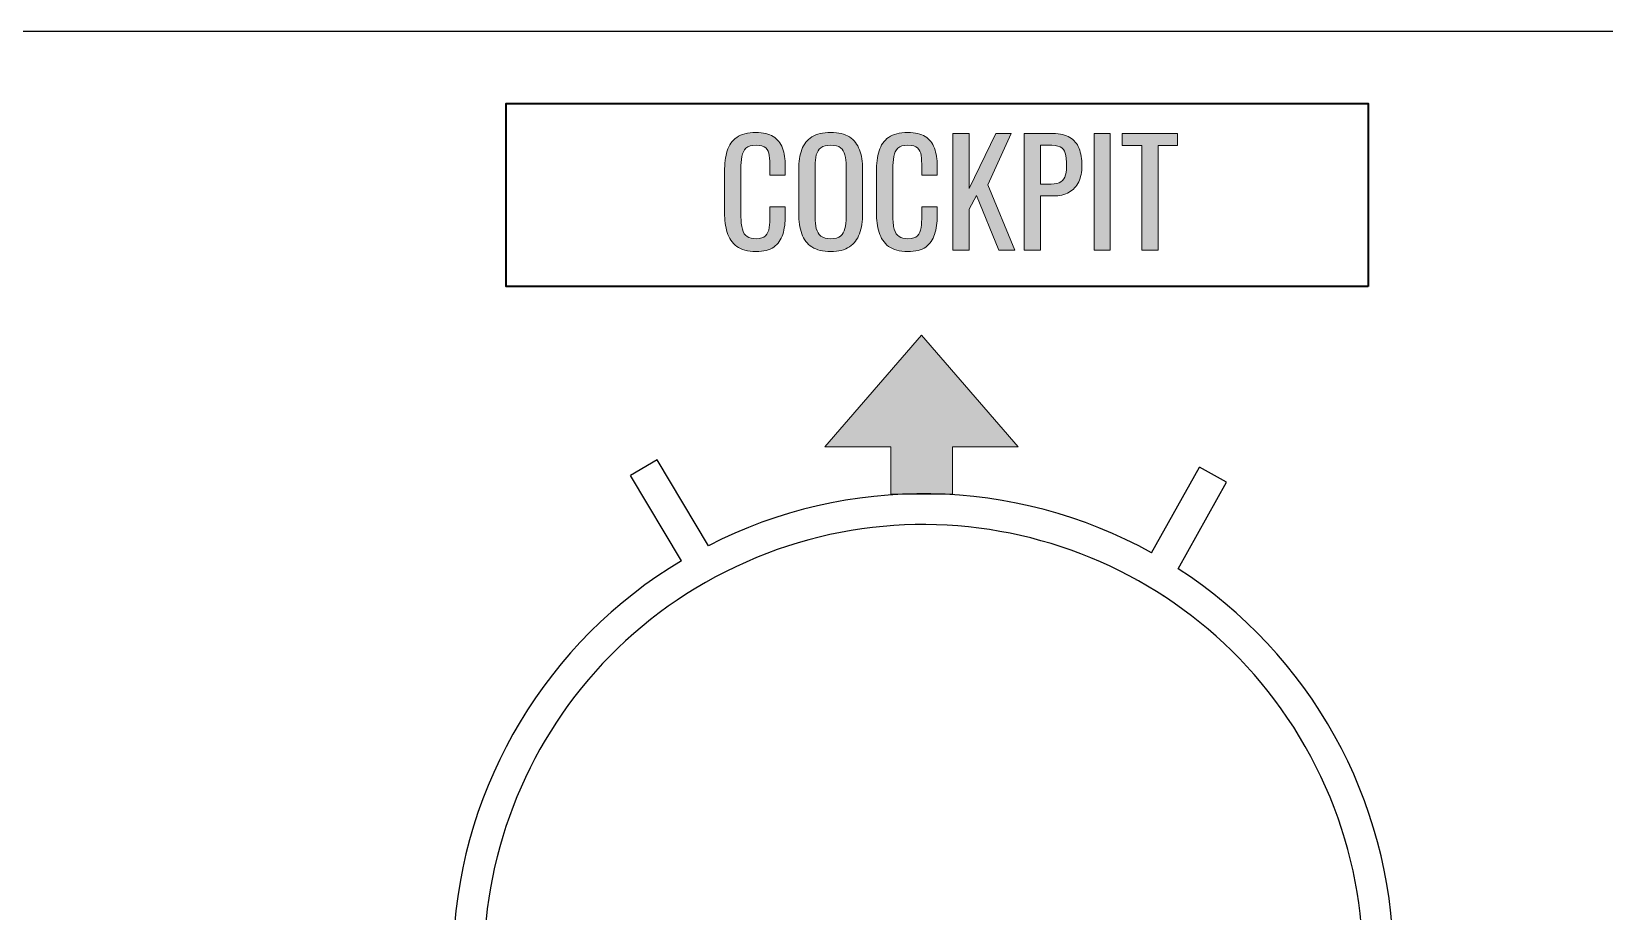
# Model space of a CAD drawing. Header units: inches. Extents: x 63 to 550, y 310 to 482.
# Drawn here: x 185.7 to 262.1, y 438.8 to 481.5 of the extents above; entities that cross this region are included whole.
import ezdxf

# ---------------------------------------------------------------- set-up
doc = ezdxf.new("R2010")
doc.units = ezdxf.units.IN
doc.header["$MEASUREMENT"] = 0
for name, color, linetype in [('Air Cond_Holes v2_0', 7, 'Continuous'), ('LINES', 7, 'Continuous'), ('TEXT', 7, 'Continuous')]:
    doc.layers.add(name, color=color, linetype=linetype)

# ---------------------------------------------------------------- blocks, each defined once
blk = doc.blocks.new('block 2')
at = {"color": 7, "lineweight": 25}
blk.add_open_spline([(238.627, 417.123), (249.157, 422.429), (253.393, 435.267), (248.087, 445.798), (242.781, 456.329), (229.943, 460.564), (219.412, 455.259), (208.882, 449.953), (204.646, 437.115), (209.952, 426.584), (211.866, 422.785), (214.871, 419.644), (218.582, 417.565)], degree=3, knots=[0, 0, 0, 0, 1, 1, 1, 2, 2, 2, 3, 3, 3, 4, 4, 4, 4], dxfattribs=at)
blk = doc.blocks.new('block 4')
at = {"color": 7, "lineweight": 25}
blk.add_open_spline([(251.862, 436.546), (251.744, 444.185), (247.816, 451.26), (241.394, 455.399)], degree=3, dxfattribs=at)
blk = doc.blocks.new('block 5')
at = {"color": 7, "lineweight": 25}
blk.add_open_spline([(240.106, 456.17), (233.439, 459.871), (225.365, 460.003), (218.581, 456.521)], degree=3, dxfattribs=at)
blk = doc.blocks.new('block 6')
at = {"color": 7, "lineweight": 25}
blk.add_open_spline([(217.269, 455.792), (210.737, 451.878), (206.585, 444.966), (206.195, 437.362)], degree=3, dxfattribs=at)
blk = doc.blocks.new('block 20')
at = {"color": 7, "lineweight": 25}
blk.add_lwpolyline([(239.365, 454.841), (239.377, 454.862)], dxfattribs=at)
blk = doc.blocks.new('block 21')
at = {"color": 7, "lineweight": 25}
blk.add_lwpolyline([(240.106, 456.17), (242.432, 460.342)], dxfattribs=at)
blk = doc.blocks.new('block 22')
at = {"color": 7, "lineweight": 25}
blk.add_lwpolyline([(240.65, 454.064), (240.663, 454.088)], dxfattribs=at)
blk = doc.blocks.new('block 23')
at = {"color": 7, "lineweight": 25}
blk.add_lwpolyline([(241.394, 455.399), (243.743, 459.612)], dxfattribs=at)
blk = doc.blocks.new('block 24')
at = {"color": 7, "lineweight": 25}
blk.add_lwpolyline([(243.743, 459.612), (242.432, 460.342)], dxfattribs=at)
blk = doc.blocks.new('block 25')
at = {"color": 7, "lineweight": 25}
blk.add_lwpolyline([(217.269, 455.792), (214.798, 459.928)], dxfattribs=at)
blk = doc.blocks.new('block 26')
at = {"color": 7, "lineweight": 25}
blk.add_lwpolyline([(218.581, 456.521), (216.086, 460.697)], dxfattribs=at)
blk = doc.blocks.new('block 27')
at = {"color": 7, "lineweight": 25}
blk.add_lwpolyline([(216.086, 460.697), (214.798, 459.928)], dxfattribs=at)
blk = doc.blocks.new('block 118')
at = {"layer": 'Air Cond_Holes v2_0', "color": 7, "lineweight": 25}
blk.add_lwpolyline([(550.25, 481.5), (62.75, 481.5)], dxfattribs=at)
blk = doc.blocks.new('block 179')
at = {"layer": 'LINES'}
h = blk.add_hatch(color=7, dxfattribs=at)
h.dxf.hatch_style = 2
h.paths.add_polyline_path([(233.62, 461.32), (230.43, 461.32), (230.43, 459.03), (227.43, 459.03), (227.43, 461.32), (224.24, 461.32), (228.93, 466.74)])
at = {"layer": 'LINES', "lineweight": 0}
blk.add_lwpolyline([(233.62, 461.32), (230.43, 461.32), (230.43, 459.03), (227.43, 459.03), (227.43, 461.32), (224.24, 461.32), (228.93, 466.74), (233.62, 461.32)], dxfattribs=at)
blk = doc.blocks.new('block 178')
at = {"layer": 'LINES'}
blk.add_blockref('block 179', (0, 0), dxfattribs=at)
blk = doc.blocks.new('block 216')
at = {"layer": 'TEXT'}
h = blk.add_hatch(color=7, dxfattribs=at)
h.dxf.hatch_style = 2
edge = h.paths.add_edge_path()
edge.add_spline(control_points=[(220.885, 470.809), (220.484, 470.809), (220.172, 470.893), (219.951, 471.061), (219.729, 471.229), (219.575, 471.455), (219.489, 471.74), (219.402, 472.024), (219.359, 472.342), (219.359, 472.691), (219.359, 472.691), (219.359, 474.693), (219.359, 474.693), (219.359, 475.076), (219.402, 475.41), (219.489, 475.695), (219.575, 475.979), (219.729, 476.2), (219.951, 476.356), (220.172, 476.512), (220.484, 476.591), (220.885, 476.591), (221.24, 476.591), (221.521, 476.525), (221.729, 476.395), (221.937, 476.264), (222.086, 476.077), (222.177, 475.834), (222.268, 475.592), (222.313, 475.3), (222.313, 474.959), (222.313, 474.959), (222.313, 474.512), (222.313, 474.512), (222.313, 474.512), (221.564, 474.512), (221.564, 474.512), (221.564, 474.512), (221.564, 474.911), (221.564, 474.911), (221.564, 475.121), (221.554, 475.306), (221.533, 475.467), (221.512, 475.628), (221.455, 475.753), (221.361, 475.842), (221.268, 475.93), (221.112, 475.975), (220.893, 475.975), (220.668, 475.975), (220.505, 475.927), (220.402, 475.831), (220.3, 475.735), (220.233, 475.6), (220.203, 475.425), (220.172, 475.25), (220.157, 475.046), (220.157, 474.812), (220.157, 474.812), (220.157, 472.565), (220.157, 472.565), (220.157, 472.281), (220.181, 472.056), (220.228, 471.89), (220.274, 471.725), (220.351, 471.606), (220.458, 471.537), (220.566, 471.467), (220.71, 471.432), (220.893, 471.432), (221.107, 471.432), (221.261, 471.479), (221.354, 471.575), (221.448, 471.671), (221.506, 471.803), (221.529, 471.971), (221.553, 472.139), (221.564, 472.334), (221.564, 472.559), (221.564, 472.559), (221.564, 472.979), (221.564, 472.979), (221.564, 472.979), (222.313, 472.979), (222.313, 472.979), (222.313, 472.979), (222.313, 472.559), (222.313, 472.559), (222.313, 472.213), (222.271, 471.909), (222.188, 471.645), (222.104, 471.381), (221.958, 471.176), (221.753, 471.029), (221.548, 470.882), (221.259, 470.809), (220.885, 470.809)], knot_values=[0, 0, 0, 0, 1, 1, 1, 2, 2, 2, 3, 3, 3, 4, 4, 4, 5, 5, 5, 6, 6, 6, 7, 7, 7, 8, 8, 8, 9, 9, 9, 10, 10, 10, 11, 11, 11, 12, 12, 12, 13, 13, 13, 14, 14, 14, 15, 15, 15, 16, 16, 16, 17, 17, 17, 18, 18, 18, 19, 19, 19, 20, 20, 20, 21, 21, 21, 22, 22, 22, 23, 23, 23, 24, 24, 24, 25, 25, 25, 26, 26, 26, 27, 27, 27, 28, 28, 28, 29, 29, 29, 30, 30, 30, 31, 31, 31, 32, 32, 32, 32], degree=3, periodic=0)
h = blk.add_hatch(color=7, dxfattribs=at)
h.dxf.hatch_style = 2
edge = h.paths.add_edge_path()
edge.add_spline(control_points=[(224.519, 470.809), (224.136, 470.809), (223.83, 470.883), (223.602, 471.033), (223.373, 471.182), (223.209, 471.396), (223.111, 471.673), (223.013, 471.951), (222.964, 472.276), (222.964, 472.649), (222.964, 472.649), (222.964, 474.798), (222.964, 474.798), (222.964, 475.172), (223.015, 475.493), (223.115, 475.761), (223.215, 476.029), (223.378, 476.235), (223.605, 476.377), (223.831, 476.52), (224.136, 476.591), (224.519, 476.591), (224.901, 476.591), (225.205, 476.518), (225.428, 476.374), (225.652, 476.229), (225.814, 476.023), (225.915, 475.758), (226.015, 475.492), (226.065, 475.172), (226.065, 474.798), (226.065, 474.798), (226.065, 472.643), (226.065, 472.643), (226.065, 472.274), (226.015, 471.952), (225.915, 471.677), (225.814, 471.401), (225.652, 471.188), (225.428, 471.036), (225.205, 470.884), (224.901, 470.809), (224.519, 470.809)], knot_values=[0, 0, 0, 0, 1, 1, 1, 2, 2, 2, 3, 3, 3, 4, 4, 4, 5, 5, 5, 6, 6, 6, 7, 7, 7, 8, 8, 8, 9, 9, 9, 10, 10, 10, 11, 11, 11, 12, 12, 12, 13, 13, 13, 14, 14, 14, 14], degree=3, periodic=0)
edge = h.paths.add_edge_path()
edge.add_spline(control_points=[(224.519, 471.432), (224.729, 471.432), (224.887, 471.475), (224.995, 471.561), (225.102, 471.647), (225.174, 471.769), (225.211, 471.925), (225.249, 472.082), (225.268, 472.265), (225.268, 472.475), (225.268, 472.475), (225.268, 474.959), (225.268, 474.959), (225.268, 475.169), (225.249, 475.351), (225.211, 475.502), (225.174, 475.654), (225.102, 475.771), (224.995, 475.852), (224.887, 475.934), (224.729, 475.975), (224.519, 475.975), (224.309, 475.975), (224.148, 475.934), (224.039, 475.852), (223.929, 475.771), (223.856, 475.654), (223.818, 475.502), (223.781, 475.351), (223.762, 475.169), (223.762, 474.959), (223.762, 474.959), (223.762, 472.475), (223.762, 472.475), (223.762, 472.265), (223.781, 472.082), (223.818, 471.925), (223.856, 471.769), (223.929, 471.647), (224.039, 471.561), (224.148, 471.475), (224.309, 471.432), (224.519, 471.432)], knot_values=[0, 0, 0, 0, 1, 1, 1, 2, 2, 2, 3, 3, 3, 4, 4, 4, 5, 5, 5, 6, 6, 6, 7, 7, 7, 8, 8, 8, 9, 9, 9, 10, 10, 10, 11, 11, 11, 12, 12, 12, 13, 13, 13, 14, 14, 14, 14], degree=3, periodic=0)
h = blk.add_hatch(color=7, dxfattribs=at)
h.dxf.hatch_style = 2
edge = h.paths.add_edge_path()
edge.add_spline(control_points=[(228.263, 470.809), (227.862, 470.809), (227.55, 470.893), (227.329, 471.061), (227.107, 471.229), (226.953, 471.455), (226.867, 471.74), (226.78, 472.024), (226.737, 472.342), (226.737, 472.691), (226.737, 472.691), (226.737, 474.693), (226.737, 474.693), (226.737, 475.076), (226.78, 475.41), (226.867, 475.695), (226.953, 475.979), (227.107, 476.2), (227.329, 476.356), (227.55, 476.512), (227.862, 476.591), (228.263, 476.591), (228.618, 476.591), (228.899, 476.525), (229.107, 476.395), (229.314, 476.264), (229.464, 476.077), (229.555, 475.834), (229.646, 475.592), (229.691, 475.3), (229.691, 474.959), (229.691, 474.959), (229.691, 474.512), (229.691, 474.512), (229.691, 474.512), (228.942, 474.512), (228.942, 474.512), (228.942, 474.512), (228.942, 474.911), (228.942, 474.911), (228.942, 475.121), (228.932, 475.306), (228.911, 475.467), (228.89, 475.628), (228.833, 475.753), (228.739, 475.842), (228.646, 475.93), (228.49, 475.975), (228.271, 475.975), (228.046, 475.975), (227.883, 475.927), (227.78, 475.831), (227.678, 475.735), (227.611, 475.6), (227.581, 475.425), (227.55, 475.25), (227.535, 475.046), (227.535, 474.812), (227.535, 474.812), (227.535, 472.565), (227.535, 472.565), (227.535, 472.281), (227.559, 472.056), (227.605, 471.89), (227.652, 471.725), (227.729, 471.606), (227.836, 471.537), (227.944, 471.467), (228.088, 471.432), (228.271, 471.432), (228.485, 471.432), (228.639, 471.479), (228.732, 471.575), (228.826, 471.671), (228.884, 471.803), (228.907, 471.971), (228.931, 472.139), (228.942, 472.334), (228.942, 472.559), (228.942, 472.559), (228.942, 472.979), (228.942, 472.979), (228.942, 472.979), (229.691, 472.979), (229.691, 472.979), (229.691, 472.979), (229.691, 472.559), (229.691, 472.559), (229.691, 472.213), (229.649, 471.909), (229.565, 471.645), (229.481, 471.381), (229.336, 471.176), (229.131, 471.029), (228.926, 470.882), (228.637, 470.809), (228.263, 470.809)], knot_values=[0, 0, 0, 0, 1, 1, 1, 2, 2, 2, 3, 3, 3, 4, 4, 4, 5, 5, 5, 6, 6, 6, 7, 7, 7, 8, 8, 8, 9, 9, 9, 10, 10, 10, 11, 11, 11, 12, 12, 12, 13, 13, 13, 14, 14, 14, 15, 15, 15, 16, 16, 16, 17, 17, 17, 18, 18, 18, 19, 19, 19, 20, 20, 20, 21, 21, 21, 22, 22, 22, 23, 23, 23, 24, 24, 24, 25, 25, 25, 26, 26, 26, 27, 27, 27, 28, 28, 28, 29, 29, 29, 30, 30, 30, 31, 31, 31, 32, 32, 32, 32], degree=3, periodic=0)
h = blk.add_hatch(color=7, dxfattribs=at)
h.dxf.hatch_style = 2
h.paths.add_polyline_path([(230.447, 470.872), (230.447, 476.542), (231.238, 476.542), (231.238, 473.868), (232.541, 476.542), (233.275, 476.542), (232.155, 474.042), (233.458, 470.872), (232.688, 470.872), (231.603, 473.532), (231.238, 472.874), (231.238, 470.872)])
h = blk.add_hatch(color=7, dxfattribs=at)
h.dxf.hatch_style = 2
edge = h.paths.add_edge_path()
edge.add_spline(control_points=[(233.912, 470.872), (233.912, 470.872), (233.912, 476.542), (233.912, 476.542), (233.912, 476.542), (235.319, 476.542), (235.319, 476.542), (235.66, 476.542), (235.932, 476.479), (236.135, 476.356), (236.338, 476.232), (236.486, 476.054), (236.579, 475.821), (236.672, 475.587), (236.719, 475.305), (236.719, 474.974), (236.719, 474.675), (236.667, 474.416), (236.562, 474.197), (236.457, 473.977), (236.301, 473.808), (236.096, 473.689), (235.891, 473.57), (235.634, 473.511), (235.326, 473.511), (235.326, 473.511), (234.703, 473.511), (234.703, 473.511), (234.703, 473.511), (234.703, 470.872), (234.703, 470.872), (234.703, 470.872), (233.912, 470.872), (233.912, 470.872)], knot_values=[0, 0, 0, 0, 1, 1, 1, 2, 2, 2, 3, 3, 3, 4, 4, 4, 5, 5, 5, 6, 6, 6, 7, 7, 7, 8, 8, 8, 9, 9, 9, 10, 10, 10, 11, 11, 11, 11], degree=3, periodic=0)
edge = h.paths.add_edge_path()
edge.add_spline(control_points=[(234.703, 474.078), (234.703, 474.078), (235.067, 474.078), (235.067, 474.078), (235.296, 474.078), (235.476, 474.103), (235.606, 474.155), (235.737, 474.206), (235.83, 474.296), (235.886, 474.424), (235.942, 474.552), (235.97, 474.733), (235.97, 474.967), (235.97, 475.237), (235.95, 475.445), (235.911, 475.589), (235.871, 475.734), (235.788, 475.834), (235.662, 475.891), (235.536, 475.947), (235.34, 475.975), (235.074, 475.975), (235.074, 475.975), (234.703, 475.975), (234.703, 475.975), (234.703, 475.975), (234.703, 474.078), (234.703, 474.078)], knot_values=[0, 0, 0, 0, 1, 1, 1, 2, 2, 2, 3, 3, 3, 4, 4, 4, 5, 5, 5, 6, 6, 6, 7, 7, 7, 8, 8, 8, 9, 9, 9, 9], degree=3, periodic=0)
h = blk.add_hatch(color=7, dxfattribs=at)
h.dxf.hatch_style = 2
h.paths.add_polyline_path([(237.314, 470.872), (237.314, 476.542), (238.091, 476.542), (238.091, 470.872)])
h = blk.add_hatch(color=7, dxfattribs=at)
h.dxf.hatch_style = 2
h.paths.add_polyline_path([(239.631, 470.872), (239.631, 475.954), (238.672, 475.954), (238.672, 476.542), (241.354, 476.542), (241.354, 475.954), (240.422, 475.954), (240.422, 470.872)])
at = {"layer": 'TEXT', "lineweight": 0}
for points in [[(230.447, 470.872), (230.447, 476.542), (231.238, 476.542), (231.238, 473.868), (232.541, 476.542), (233.275, 476.542), (232.155, 474.042), (233.458, 470.872), (232.688, 470.872), (231.603, 473.532), (231.238, 472.874), (231.238, 470.872), (230.447, 470.872)], [(237.314, 470.872), (237.314, 476.542), (238.091, 476.542), (238.091, 470.872), (237.314, 470.872)], [(239.631, 470.872), (239.631, 475.954), (238.672, 475.954), (238.672, 476.542), (241.354, 476.542), (241.354, 475.954), (240.422, 475.954), (240.422, 470.872), (239.631, 470.872)]]:
    blk.add_lwpolyline(points, dxfattribs=at)
for points, knots in [([(220.885, 470.809), (220.484, 470.809), (220.172, 470.893), (219.951, 471.061), (219.729, 471.229), (219.575, 471.455), (219.489, 471.74), (219.402, 472.024), (219.359, 472.342), (219.359, 472.691), (219.359, 472.691), (219.359, 474.693), (219.359, 474.693), (219.359, 475.076), (219.402, 475.41), (219.489, 475.695), (219.575, 475.979), (219.729, 476.2), (219.951, 476.356), (220.172, 476.512), (220.484, 476.591), (220.885, 476.591), (221.24, 476.591), (221.521, 476.525), (221.729, 476.395), (221.937, 476.264), (222.086, 476.077), (222.177, 475.834), (222.268, 475.592), (222.313, 475.3), (222.313, 474.959), (222.313, 474.959), (222.313, 474.512), (222.313, 474.512), (222.313, 474.512), (221.564, 474.512), (221.564, 474.512), (221.564, 474.512), (221.564, 474.911), (221.564, 474.911), (221.564, 475.121), (221.554, 475.306), (221.533, 475.467), (221.512, 475.628), (221.455, 475.753), (221.361, 475.842), (221.268, 475.93), (221.112, 475.975), (220.893, 475.975), (220.668, 475.975), (220.505, 475.927), (220.402, 475.831), (220.3, 475.735), (220.233, 475.6), (220.203, 475.425), (220.172, 475.25), (220.157, 475.046), (220.157, 474.812), (220.157, 474.812), (220.157, 472.565), (220.157, 472.565), (220.157, 472.281), (220.181, 472.056), (220.228, 471.89), (220.274, 471.725), (220.351, 471.606), (220.458, 471.537), (220.566, 471.467), (220.71, 471.432), (220.893, 471.432), (221.107, 471.432), (221.261, 471.479), (221.354, 471.575), (221.448, 471.671), (221.506, 471.803), (221.529, 471.971), (221.553, 472.139), (221.564, 472.334), (221.564, 472.559), (221.564, 472.559), (221.564, 472.979), (221.564, 472.979), (221.564, 472.979), (222.313, 472.979), (222.313, 472.979), (222.313, 472.979), (222.313, 472.559), (222.313, 472.559), (222.313, 472.213), (222.271, 471.909), (222.188, 471.645), (222.104, 471.381), (221.958, 471.176), (221.753, 471.029), (221.548, 470.882), (221.259, 470.809), (220.885, 470.809)], [0, 0, 0, 0, 1, 1, 1, 2, 2, 2, 3, 3, 3, 4, 4, 4, 5, 5, 5, 6, 6, 6, 7, 7, 7, 8, 8, 8, 9, 9, 9, 10, 10, 10, 11, 11, 11, 12, 12, 12, 13, 13, 13, 14, 14, 14, 15, 15, 15, 16, 16, 16, 17, 17, 17, 18, 18, 18, 19, 19, 19, 20, 20, 20, 21, 21, 21, 22, 22, 22, 23, 23, 23, 24, 24, 24, 25, 25, 25, 26, 26, 26, 27, 27, 27, 28, 28, 28, 29, 29, 29, 30, 30, 30, 31, 31, 31, 32, 32, 32, 32]), ([(224.519, 470.809), (224.136, 470.809), (223.83, 470.883), (223.602, 471.033), (223.373, 471.182), (223.209, 471.396), (223.111, 471.673), (223.013, 471.951), (222.964, 472.276), (222.964, 472.649), (222.964, 472.649), (222.964, 474.798), (222.964, 474.798), (222.964, 475.172), (223.015, 475.493), (223.115, 475.761), (223.215, 476.029), (223.378, 476.235), (223.605, 476.377), (223.831, 476.52), (224.136, 476.591), (224.519, 476.591), (224.901, 476.591), (225.205, 476.518), (225.428, 476.374), (225.652, 476.229), (225.814, 476.023), (225.915, 475.758), (226.015, 475.492), (226.065, 475.172), (226.065, 474.798), (226.065, 474.798), (226.065, 472.643), (226.065, 472.643), (226.065, 472.274), (226.015, 471.952), (225.915, 471.677), (225.814, 471.401), (225.652, 471.188), (225.428, 471.036), (225.205, 470.884), (224.901, 470.809), (224.519, 470.809)], [0, 0, 0, 0, 1, 1, 1, 2, 2, 2, 3, 3, 3, 4, 4, 4, 5, 5, 5, 6, 6, 6, 7, 7, 7, 8, 8, 8, 9, 9, 9, 10, 10, 10, 11, 11, 11, 12, 12, 12, 13, 13, 13, 14, 14, 14, 14]), ([(228.263, 470.809), (227.862, 470.809), (227.55, 470.893), (227.329, 471.061), (227.107, 471.229), (226.953, 471.455), (226.867, 471.74), (226.78, 472.024), (226.737, 472.342), (226.737, 472.691), (226.737, 472.691), (226.737, 474.693), (226.737, 474.693), (226.737, 475.076), (226.78, 475.41), (226.867, 475.695), (226.953, 475.979), (227.107, 476.2), (227.329, 476.356), (227.55, 476.512), (227.862, 476.591), (228.263, 476.591), (228.618, 476.591), (228.899, 476.525), (229.107, 476.395), (229.314, 476.264), (229.464, 476.077), (229.555, 475.834), (229.646, 475.592), (229.691, 475.3), (229.691, 474.959), (229.691, 474.959), (229.691, 474.512), (229.691, 474.512), (229.691, 474.512), (228.942, 474.512), (228.942, 474.512), (228.942, 474.512), (228.942, 474.911), (228.942, 474.911), (228.942, 475.121), (228.932, 475.306), (228.911, 475.467), (228.89, 475.628), (228.833, 475.753), (228.739, 475.842), (228.646, 475.93), (228.49, 475.975), (228.271, 475.975), (228.046, 475.975), (227.883, 475.927), (227.78, 475.831), (227.678, 475.735), (227.611, 475.6), (227.581, 475.425), (227.55, 475.25), (227.535, 475.046), (227.535, 474.812), (227.535, 474.812), (227.535, 472.565), (227.535, 472.565), (227.535, 472.281), (227.559, 472.056), (227.605, 471.89), (227.652, 471.725), (227.729, 471.606), (227.836, 471.537), (227.944, 471.467), (228.088, 471.432), (228.271, 471.432), (228.485, 471.432), (228.639, 471.479), (228.732, 471.575), (228.826, 471.671), (228.884, 471.803), (228.907, 471.971), (228.931, 472.139), (228.942, 472.334), (228.942, 472.559), (228.942, 472.559), (228.942, 472.979), (228.942, 472.979), (228.942, 472.979), (229.691, 472.979), (229.691, 472.979), (229.691, 472.979), (229.691, 472.559), (229.691, 472.559), (229.691, 472.213), (229.649, 471.909), (229.565, 471.645), (229.481, 471.381), (229.336, 471.176), (229.131, 471.029), (228.926, 470.882), (228.637, 470.809), (228.263, 470.809)], [0, 0, 0, 0, 1, 1, 1, 2, 2, 2, 3, 3, 3, 4, 4, 4, 5, 5, 5, 6, 6, 6, 7, 7, 7, 8, 8, 8, 9, 9, 9, 10, 10, 10, 11, 11, 11, 12, 12, 12, 13, 13, 13, 14, 14, 14, 15, 15, 15, 16, 16, 16, 17, 17, 17, 18, 18, 18, 19, 19, 19, 20, 20, 20, 21, 21, 21, 22, 22, 22, 23, 23, 23, 24, 24, 24, 25, 25, 25, 26, 26, 26, 27, 27, 27, 28, 28, 28, 29, 29, 29, 30, 30, 30, 31, 31, 31, 32, 32, 32, 32]), ([(233.912, 470.872), (233.912, 470.872), (233.912, 476.542), (233.912, 476.542), (233.912, 476.542), (235.319, 476.542), (235.319, 476.542), (235.66, 476.542), (235.932, 476.479), (236.135, 476.356), (236.338, 476.232), (236.486, 476.054), (236.579, 475.821), (236.672, 475.587), (236.719, 475.305), (236.719, 474.974), (236.719, 474.675), (236.667, 474.416), (236.562, 474.197), (236.457, 473.977), (236.301, 473.808), (236.096, 473.689), (235.891, 473.57), (235.634, 473.511), (235.326, 473.511), (235.326, 473.511), (234.703, 473.511), (234.703, 473.511), (234.703, 473.511), (234.703, 470.872), (234.703, 470.872), (234.703, 470.872), (233.912, 470.872), (233.912, 470.872)], [0, 0, 0, 0, 1, 1, 1, 2, 2, 2, 3, 3, 3, 4, 4, 4, 5, 5, 5, 6, 6, 6, 7, 7, 7, 8, 8, 8, 9, 9, 9, 10, 10, 10, 11, 11, 11, 11]), ([(224.519, 471.432), (224.729, 471.432), (224.887, 471.475), (224.995, 471.561), (225.102, 471.647), (225.174, 471.769), (225.211, 471.925), (225.249, 472.082), (225.268, 472.265), (225.268, 472.475), (225.268, 472.475), (225.268, 474.959), (225.268, 474.959), (225.268, 475.169), (225.249, 475.351), (225.211, 475.502), (225.174, 475.654), (225.102, 475.771), (224.995, 475.852), (224.887, 475.934), (224.729, 475.975), (224.519, 475.975), (224.309, 475.975), (224.148, 475.934), (224.039, 475.852), (223.929, 475.771), (223.856, 475.654), (223.818, 475.502), (223.781, 475.351), (223.762, 475.169), (223.762, 474.959), (223.762, 474.959), (223.762, 472.475), (223.762, 472.475), (223.762, 472.265), (223.781, 472.082), (223.818, 471.925), (223.856, 471.769), (223.929, 471.647), (224.039, 471.561), (224.148, 471.475), (224.309, 471.432), (224.519, 471.432)], [0, 0, 0, 0, 1, 1, 1, 2, 2, 2, 3, 3, 3, 4, 4, 4, 5, 5, 5, 6, 6, 6, 7, 7, 7, 8, 8, 8, 9, 9, 9, 10, 10, 10, 11, 11, 11, 12, 12, 12, 13, 13, 13, 14, 14, 14, 14]), ([(234.703, 474.078), (234.703, 474.078), (235.067, 474.078), (235.067, 474.078), (235.296, 474.078), (235.476, 474.103), (235.606, 474.155), (235.737, 474.206), (235.83, 474.296), (235.886, 474.424), (235.942, 474.552), (235.97, 474.733), (235.97, 474.967), (235.97, 475.237), (235.95, 475.445), (235.911, 475.589), (235.871, 475.734), (235.788, 475.834), (235.662, 475.891), (235.536, 475.947), (235.34, 475.975), (235.074, 475.975), (235.074, 475.975), (234.703, 475.975), (234.703, 475.975), (234.703, 475.975), (234.703, 474.078), (234.703, 474.078)], [0, 0, 0, 0, 1, 1, 1, 2, 2, 2, 3, 3, 3, 4, 4, 4, 5, 5, 5, 6, 6, 6, 7, 7, 7, 8, 8, 8, 9, 9, 9, 9])]:
    blk.add_open_spline(points, degree=3, knots=knots, dxfattribs=at)

msp = doc.modelspace()

# ---------------------------------------------------------------- linework, layer by layer
at = {"layer": 'LINES', "color": 7, "lineweight": 35}
msp.add_lwpolyline([(250.628, 469.106), (208.753, 469.106), (208.753, 478), (250.628, 478), (250.628, 469.106)], dxfattribs=at)

# ---------------------------------------------------------------- block references
for name in ['block 2', 'block 27', 'block 26', 'block 5', 'block 21', 'block 24', 'block 25', 'block 23', 'block 6', 'block 4', 'block 20', 'block 22']:
    msp.add_blockref(name, (0, 0))
at = {"layer": 'Air Cond_Holes v2_0'}
msp.add_blockref('block 118', (0, 0), dxfattribs=at)
at = {"layer": 'LINES'}
msp.add_blockref('block 178', (0, 0), dxfattribs=at)
at = {"layer": 'TEXT'}
msp.add_blockref('block 216', (0, 0), dxfattribs=at)

doc.saveas('drawing.dxf')
